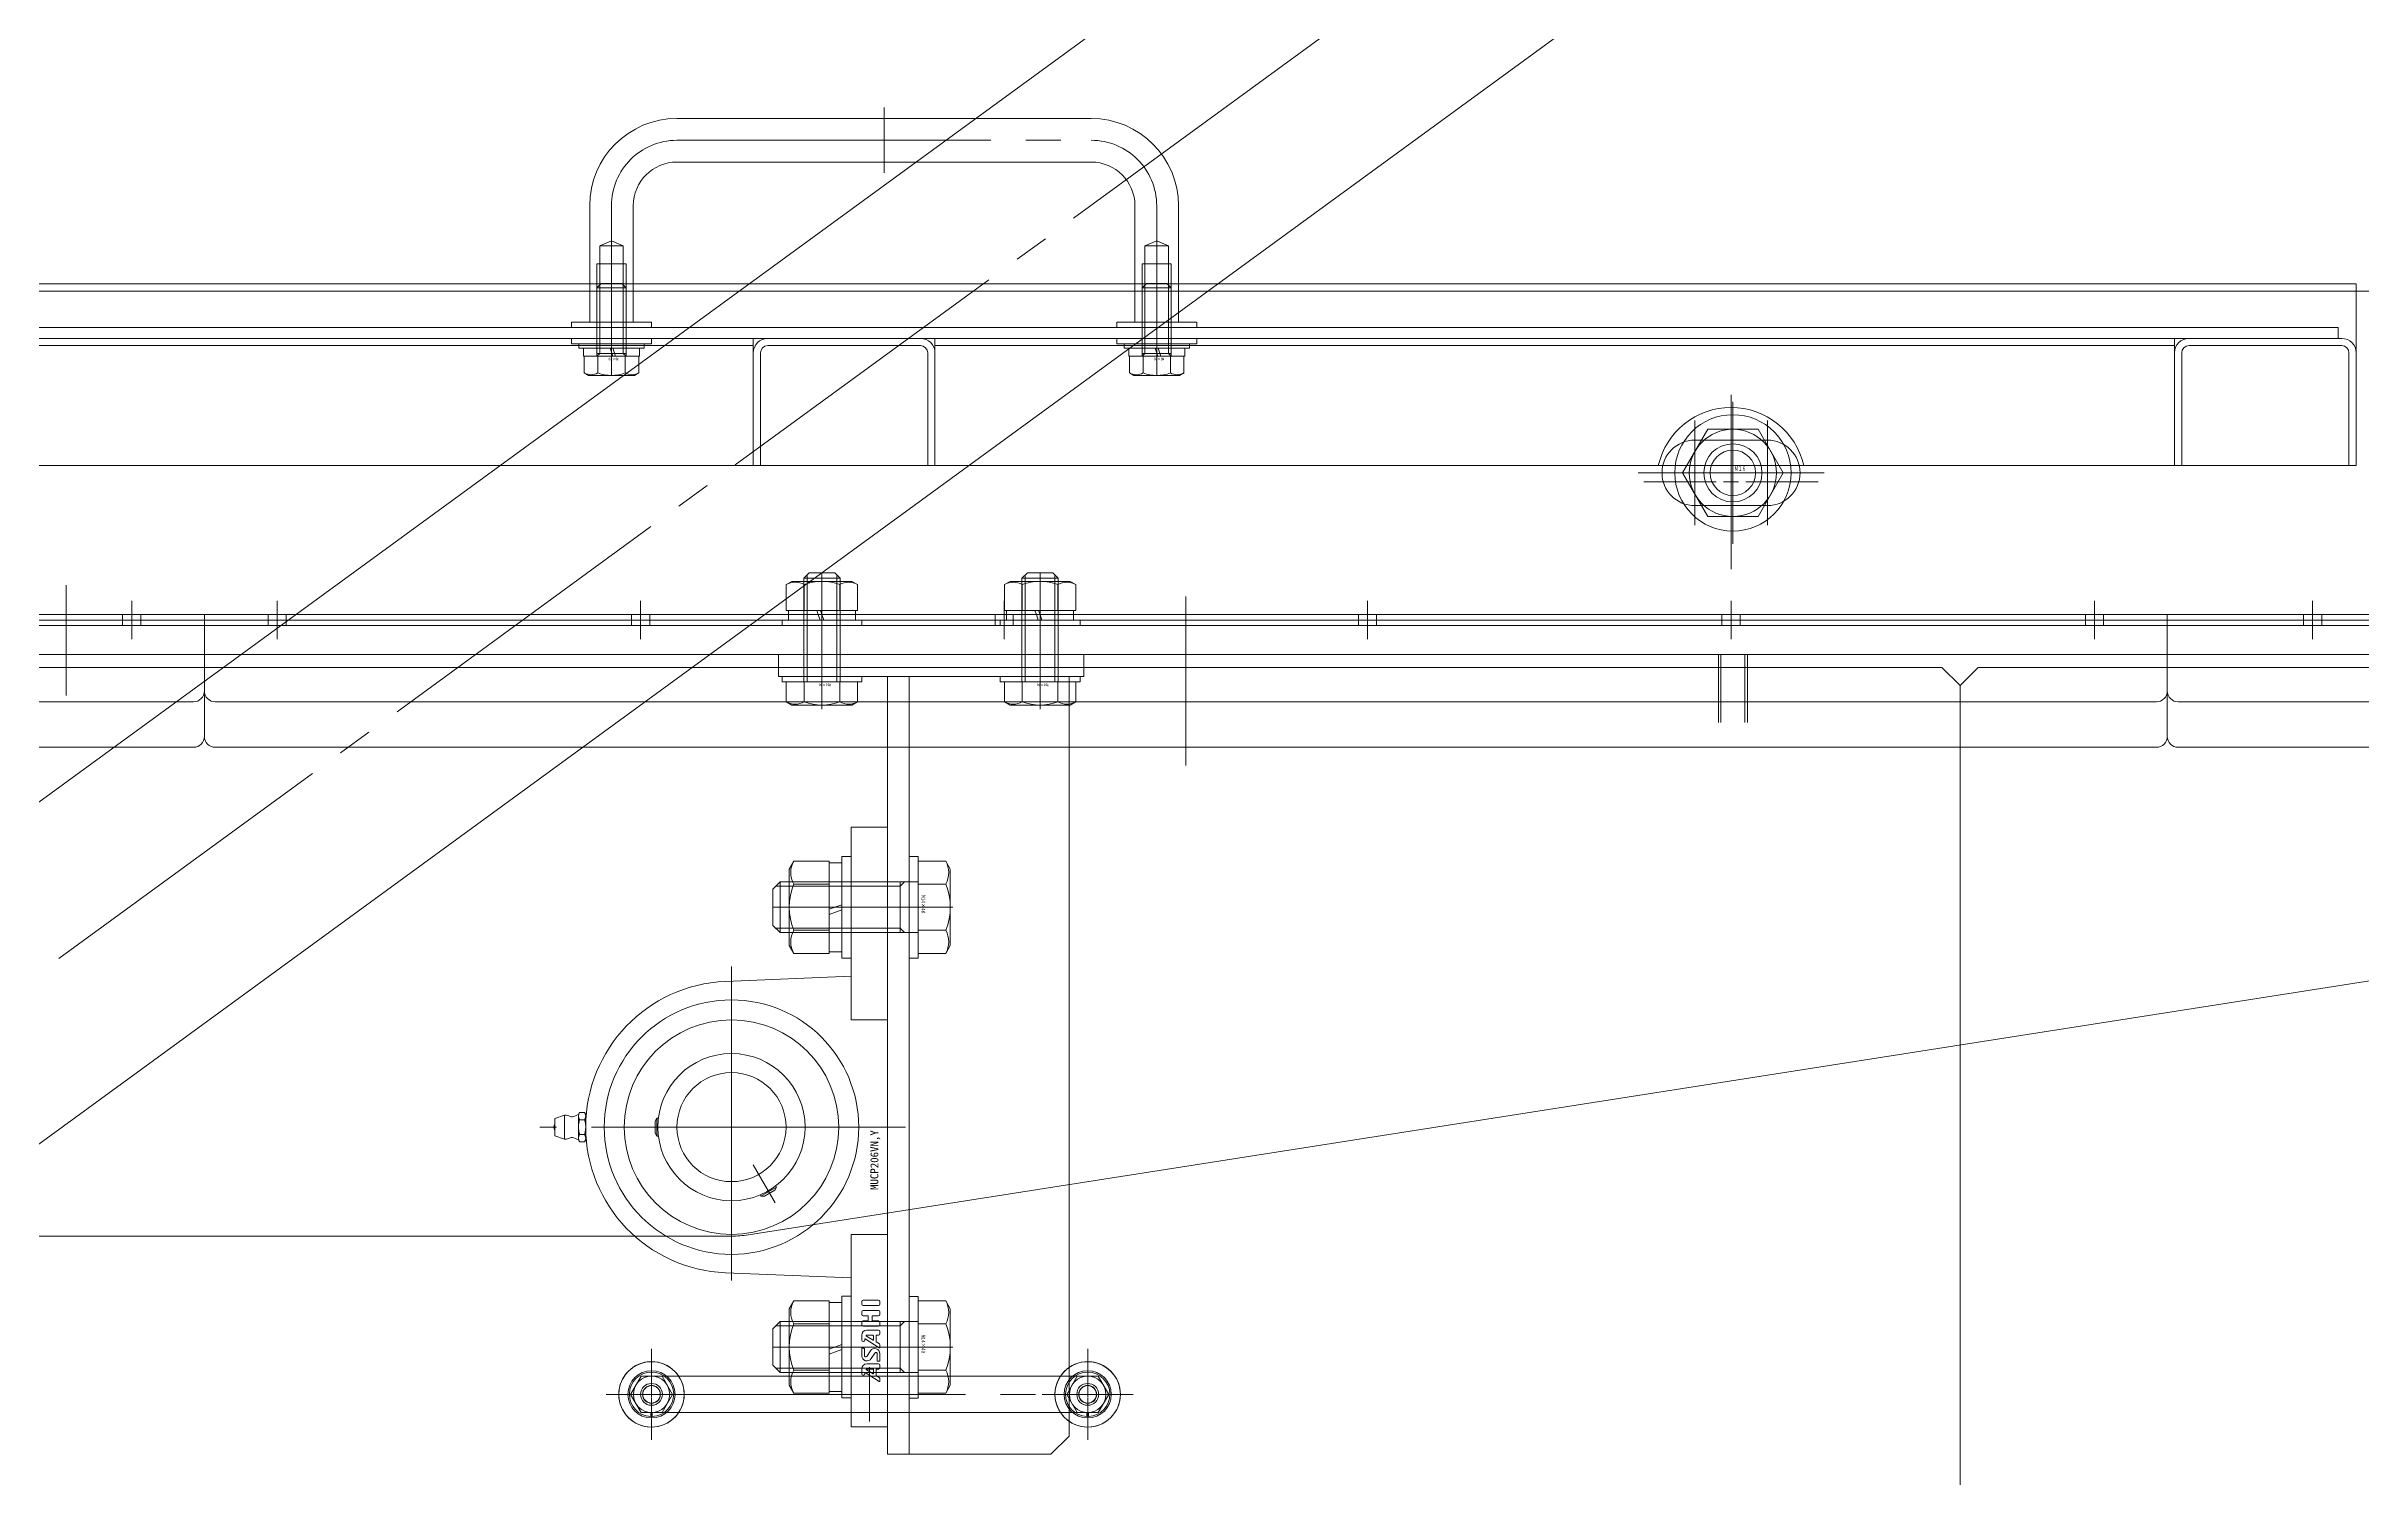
# Model space of a CAD drawing. Units: millimetres at full size. Extents: x -32787 to 32787, y -11878 to 14562.
# Drawn here: x -15517 to -14880, y 7012 to 7406 of the extents above; entities that cross this region are included whole.
import ezdxf
from ezdxf.enums import TextEntityAlignment as Align

# ---------------------------------------------------------------- set-up
doc = ezdxf.new("R2010")
doc.units = ezdxf.units.MM
doc.header["$LTSCALE"] = 9.6
doc.linetypes.add('CHAIN2', pattern=[12, 9, -1, 1, -1])
for name, color, linetype, lineweight in [('0-2_0', 2, 'Continuous', 9), ('0-3_05_CENTER', 2, 'CHAIN2', 9), ('0-5_10_DRAFT', 1, 'Continuous', 9), ('0-7_01_外形線', 134, 'Continuous', 9), ('0-8_04_中心線', 4, 'CHAIN2', 9), ('0-9_03_かくれ線', 5, 'Continuous', 9), ('0-B_02_細線', 6, 'Continuous', 9), ('0-D_10_補助線', 1, 'Continuous', 9)]:
    doc.layers.add(name, color=color, linetype=linetype, lineweight=lineweight)
doc.styles.add('ＭＳ ゴシック', font='')
doc.styles.get('ＭＳ ゴシック').set_extended_font_data('MS Gothic')

# ---------------------------------------------------------------- blocks, each defined once
blk = doc.blocks.new('A$C18500DD8_1_1')
at = {"layer": '0-2_0', "color": 134}
for p, q in [((-817.783, 21.252), (-1853.532, -734.464)), ((-772.988, -40.143), (-1808.737, -795.859))]:
    blk.add_line(p, q, dxfattribs=at)
at = {"layer": '0-3_05_CENTER'}
blk.add_line((-592.736, 138.411), (-1919.987, -830.01), dxfattribs=at)
blk = doc.blocks.new('16b_1_1_1')
at = {"layer": '0-2_0', "color": 134, "linetype": 'CHAIN2'}
for p, q in [((0, 19.535), (0, -19.535)), ((-19.535, 0), (19.535, 0))]:
    blk.add_line(p, q, dxfattribs=at)
at = {"layer": '0-2_0', "color": 134}
for p, q in [((-6.925, 11.994), (-13.85, 0)), ((6.925, 11.994), (-6.925, 11.994)), ((13.85, 0), (6.925, 11.994)), ((-13.85, 0), (-6.925, -11.994)), ((6.925, -11.994), (13.85, 0)), ((-6.925, -11.994), (6.925, -11.994))]:
    blk.add_line(p, q, dxfattribs=at)
for radius in [16, 11.994, 8, 6.25]:
    blk.add_circle((0, 0), radius, dxfattribs=at)
at = {"layer": '0-5_10_DRAFT', "style": 'ＭＳ ゴシック', "width": 0.6}
blk.add_text('Ｍ１６', height=1.257, dxfattribs=at).set_placement((0.41, 0.182), align=Align.BOTTOM_LEFT)
blk = doc.blocks.new('A$C630344D5_1_1_1')
at = {"layer": '0-5_10_DRAFT'}
for p, q in [((1160, 174.77), (1160, 185.63)), ((1165.43, 180.2), (1154.57, 180.2))]:
    blk.add_line(p, q, dxfattribs=at)
at = {"layer": '0-9_03_かくれ線'}
for p, q in [((2034.004, 286.766), (1164.644, 150.562)), ((1160, 150.2), (280, 150.2))]:
    blk.add_line(p, q, dxfattribs=at)
blk.add_arc((1160, 180.2), 30, 270, 278.90426, dxfattribs=at)
blk = doc.blocks.new('U4785')
at = {"layer": '0-8_04_中心線'}
for p, q in [((0, 4.1), (0, 24)), ((-24, 0), (-4.1, 0)), ((4.1, 0), (24, 0)), ((0, -24), (0, -4.1))]:
    blk.add_line(p, q, dxfattribs=at)
at = {"layer": '0-8_04_中心線', "linetype": 'Continuous'}
for p, q in [((-2.05, 0), (2.05, 0)), ((0, -2.05), (0, 2.05))]:
    blk.add_line(p, q, dxfattribs=at)
blk = doc.blocks.new('U6050')
at = {"layer": '0-8_04_中心線'}
for p, q in [((0, 1.8), (0, 12.5)), ((-12.5, 0), (-1.8, 0)), ((1.8, 0), (12.5, 0)), ((0, -12.5), (0, -1.8))]:
    blk.add_line(p, q, dxfattribs=at)
at = {"layer": '0-8_04_中心線', "linetype": 'Continuous'}
for p, q in [((-0.9, 0), (0.9, 0)), ((0, -0.9), (0, 0.9))]:
    blk.add_line(p, q, dxfattribs=at)
blk = doc.blocks.new('U6049')
at = {"layer": '0-8_04_中心線'}
for p, q in [((0, 1.8), (0, 12.5)), ((-12.5, 0), (-1.8, 0)), ((1.8, 0), (12.5, 0)), ((0, -12.5), (0, -1.8))]:
    blk.add_line(p, q, dxfattribs=at)
at = {"layer": '0-8_04_中心線', "linetype": 'Continuous'}
for p, q in [((-0.9, 0), (0.9, 0)), ((0, -0.9), (0, 0.9))]:
    blk.add_line(p, q, dxfattribs=at)
blk = doc.blocks.new('U6047')
at = {"layer": '0-8_04_中心線'}
for p, q in [((0, 1), (0, 8.5)), ((-8.5, 0), (-1, 0)), ((1, 0), (8.5, 0)), ((0, -8.5), (0, -1))]:
    blk.add_line(p, q, dxfattribs=at)
at = {"layer": '0-8_04_中心線', "linetype": 'Continuous'}
for p, q in [((-0.5, 0), (0.5, 0)), ((0, -0.5), (0, 0.5))]:
    blk.add_line(p, q, dxfattribs=at)
blk = doc.blocks.new('U6048')
at = {"layer": '0-8_04_中心線'}
for p, q in [((0, 1), (0, 8.5)), ((-8.5, 0), (-1, 0)), ((1, 0), (8.5, 0)), ((0, -8.5), (0, -1))]:
    blk.add_line(p, q, dxfattribs=at)
at = {"layer": '0-8_04_中心線', "linetype": 'Continuous'}
for p, q in [((-0.5, 0), (0.5, 0)), ((0, -0.5), (0, 0.5))]:
    blk.add_line(p, q, dxfattribs=at)

msp = doc.modelspace()

# ---------------------------------------------------------------- linework, layer by layer
at = {"layer": '0-2_0', "color": 134}
for p, q in [((-14881.471, 7340.196), (-16495.471, 7340.196)), ((-16495.471, 7338.196), (-14881.471, 7338.196)), ((-14881.471, 7338.196), (-14881.471, 7340.196)), ((-15056.957, 7219.476), (-15056.957, 7238.196)), ((-15056.279, 7219.476), (-15056.279, 7238.196)), ((-15049.634, 7219.476), (-15049.634, 7238.196)), ((-15048.957, 7219.476), (-15048.957, 7238.196))]:
    msp.add_line(p, q, dxfattribs=at)
at = {"layer": '0-7_01_外形線'}
for p, q in [((-15343.471, 7385.696), (-15229.471, 7385.696)), ((-15343.471, 7373.696), (-15229.471, 7373.696)), ((-15367.471, 7340.196), (-15367.471, 7361.696)), ((-15355.471, 7340.196), (-15355.471, 7361.696)), ((-15217.471, 7340.196), (-15217.471, 7361.696)), ((-15205.471, 7340.196), (-15205.471, 7361.696)), ((-16888.461, 7338.196), (-14388.461, 7338.196)), ((-15063.461, 7297.196), (-15043.461, 7297.196)), ((-15063.461, 7279.196), (-15043.461, 7279.196)), ((-15313.376, 7257.443), (-15311.811, 7258.346)), ((-15313.376, 7250.346), (-15313.376, 7257.443)), ((-15295.311, 7258.346), (-15311.811, 7258.346)), ((-15308.561, 7259.196), (-15307.061, 7260.696)), ((-15308.561, 7259.196), (-15298.561, 7259.196)), ((-15308.561, 7258.346), (-15308.561, 7259.196)), ((-15308.469, 7250.346), (-15308.469, 7257.443)), ((-15307.061, 7260.696), (-15300.061, 7260.696)), ((-15298.561, 7259.196), (-15300.061, 7260.696)), ((-15298.654, 7250.346), (-15298.654, 7257.443)), ((-15298.561, 7258.346), (-15298.561, 7259.196)), ((-15293.746, 7257.443), (-15295.311, 7258.346)), ((-15293.746, 7250.346), (-15293.746, 7257.443)), ((-15253.376, 7257.443), (-15251.811, 7258.346)), ((-15253.376, 7250.346), (-15253.376, 7257.443)), ((-15235.311, 7258.346), (-15251.811, 7258.346)), ((-15248.561, 7259.196), (-15247.061, 7260.696)), ((-15248.561, 7259.196), (-15238.561, 7259.196)), ((-15248.561, 7258.346), (-15248.561, 7259.196)), ((-15248.469, 7250.346), (-15248.469, 7257.443)), ((-15247.061, 7260.696), (-15240.061, 7260.696)), ((-15238.561, 7259.196), (-15240.061, 7260.696)), ((-15238.654, 7250.346), (-15238.654, 7257.443)), ((-15238.561, 7258.346), (-15238.561, 7259.196)), ((-15233.746, 7257.443), (-15235.311, 7258.346)), ((-15233.746, 7250.346), (-15233.746, 7257.443)), ((-16013.461, 7249.196), (-15473.461, 7249.196)), ((-15473.461, 7228.196), (-15473.461, 7249.196)), ((-15473.461, 7249.196), (-14933.461, 7249.196)), ((-15473.461, 7228.196), (-15473.461, 7249.196)), ((-15293.746, 7250.346), (-15313.376, 7250.346)), ((-15304.971, 7250.346), (-15312.761, 7250.346)), ((-15312.761, 7249.196), (-15312.761, 7250.346)), ((-15304.576, 7249.196), (-15304.971, 7250.346)), ((-15294.361, 7250.346), (-15303.971, 7250.346)), ((-15303.576, 7249.196), (-15303.971, 7250.346)), ((-15294.361, 7249.196), (-15294.361, 7250.346)), ((-15233.746, 7250.346), (-15253.376, 7250.346)), ((-15244.971, 7250.346), (-15252.761, 7250.346)), ((-15252.761, 7249.196), (-15252.761, 7250.346)), ((-15244.576, 7249.196), (-15244.971, 7250.346)), ((-15234.361, 7250.346), (-15243.971, 7250.346)), ((-15243.576, 7249.196), (-15243.971, 7250.346)), ((-15234.361, 7249.196), (-15234.361, 7250.346)), ((-14933.461, 7228.196), (-14933.461, 7249.196)), ((-14933.461, 7249.196), (-14553.461, 7249.196)), ((-14933.461, 7228.196), (-14933.461, 7249.196)), ((-14513.839, 7246.196), (-16888.461, 7246.196)), ((-14513.839, 7238.196), (-16888.461, 7238.196)), ((-16010.461, 7225.196), (-15476.461, 7225.196)), ((-15470.461, 7225.196), (-14936.461, 7225.196)), ((-14990.461, 6598.171), (-14990.461, 7225.196)), ((-14990.461, 7225.196), (-14990.461, 6598.171)), ((-14930.461, 7225.196), (-14556.461, 7225.196)), ((-15350.461, 7039.671), (-15230.461, 7039.671)), ((-15350.461, 7029.671), (-15230.461, 7029.671))]:
    msp.add_line(p, q, dxfattribs=at)
for centre, radius, start, end in [((-15343.471, 7361.696), 24, 90, 180), ((-15229.471, 7361.696), 24, 0, 90), ((-15343.471, 7361.696), 12, 90, 180), ((-15229.471, 7361.696), 12, 0, 90), ((-15063.461, 7288.196), 9, 90, 270), ((-15043.461, 7288.196), 9, 270, 90), ((-15310.922, 7253.193), 4.907, 60.00001, 119.99999), ((-15303.561, 7244.567), 13.779, 69.136, 110.864), ((-15296.2, 7253.193), 4.907, 60.00001, 119.99999), ((-15250.922, 7253.193), 4.907, 60.00001, 119.99999), ((-15243.561, 7244.567), 13.779, 69.136, 110.864), ((-15236.2, 7253.193), 4.907, 60.00001, 119.99999), ((-15476.461, 7228.196), 3, 270, 0), ((-15470.461, 7228.196), 3, 180, 270), ((-14936.461, 7228.196), 3, 270, 0), ((-14930.461, 7228.196), 3, 180, 270), ((-15350.461, 7034.671), 9, 33.74899, 326.25101), ((-15350.461, 7034.671), 5, 90, 270), ((-15230.461, 7034.671), 9, 213.74899, 146.25101), ((-15230.461, 7034.671), 5, 270, 90)]:
    msp.add_arc(centre, radius, start, end, dxfattribs=at)
at = {"layer": '0-8_04_中心線'}
for p, q in [((-15286.471, 7388.696), (-15286.471, 7370.696)), ((-15343.471, 7379.696), (-15229.471, 7379.696)), ((-15361.471, 7326.696), (-15361.471, 7361.696)), ((-15211.471, 7361.696), (-15211.471, 7326.696)), ((-15361.471, 7314.996), (-15361.471, 7340.296)), ((-15211.471, 7314.996), (-15211.471, 7340.296)), ((-15063.461, 7302.575), (-15063.461, 7273.817)), ((-15053.461, 7302.575), (-15053.461, 7273.817)), ((-15043.461, 7302.575), (-15043.461, 7273.817)), ((-15079.05, 7288.196), (-15027.872, 7288.196)), ((-15511.461, 7257.318), (-15511.461, 7226.919)), ((-15303.561, 7224.296), (-15303.561, 7260.696)), ((-15303.561, 7258.346), (-15303.561, 7250.346)), ((-15303.561, 7257.318), (-15303.561, 7226.919)), ((-15243.561, 7224.296), (-15243.561, 7260.696)), ((-15243.561, 7258.346), (-15243.561, 7250.346)), ((-15243.561, 7257.318), (-15243.561, 7226.919)), ((-15243.561, 7257.318), (-15243.561, 7226.919)), ((-15493.461, 7252.946), (-15493.461, 7242.446)), ((-15493.461, 7252.946), (-15493.461, 7242.446)), ((-15453.461, 7252.946), (-15453.461, 7242.446)), ((-15353.461, 7252.946), (-15353.461, 7242.446)), ((-15253.461, 7252.946), (-15253.461, 7242.446)), ((-15243.561, 7250.346), (-15243.561, 7247.696)), ((-15203.461, 7254.196), (-15203.461, 7207.696)), ((-15153.461, 7252.946), (-15153.461, 7242.446)), ((-15053.461, 7252.946), (-15053.461, 7242.446)), ((-15053.461, 7252.946), (-15053.461, 7242.446)), ((-14953.461, 7252.946), (-14953.461, 7242.446)), ((-14953.461, 7252.946), (-14953.461, 7242.446)), ((-14893.461, 7252.946), (-14893.461, 7242.446)), ((-15303.561, 7245.696), (-15303.561, 7223.196)), ((-15243.561, 7247.696), (-15243.561, 7246.196)), ((-15243.561, 7245.696), (-15243.561, 7223.196)), ((-15268.261, 7168.696), (-15317.061, 7168.696)), ((-15280.561, 7168.696), (-15301.561, 7168.696)), ((-15297.561, 7168.696), (-15267.561, 7168.696)), ((-15328.461, 7152.404), (-15328.461, 7063.988)), ((-15280.561, 7108.196), (-15381.161, 7108.196)), ((-15316.461, 7087.411), (-15322.461, 7097.804)), ((-15268.261, 7047.696), (-15317.061, 7047.696)), ((-15280.561, 7047.696), (-15301.561, 7047.696)), ((-15280.561, 7047.696), (-15301.561, 7047.696)), ((-15297.561, 7047.696), (-15267.561, 7047.696)), ((-15290.461, 7042.171), (-15290.461, 7027.171)), ((-15350.461, 7034.671), (-15230.461, 7034.671))]:
    msp.add_line(p, q, dxfattribs=at)
for centre, start, end in [((-15343.471, 7361.696), 90, 180), ((-15229.471, 7361.696), 0, 90)]:
    msp.add_arc(centre, 18, start, end, dxfattribs=at)
at = {"layer": '0-9_03_かくれ線'}
for p, q in [((-15367.471, 7329.696), (-15367.471, 7340.196)), ((-15365.471, 7339.096), (-15364.271, 7340.296)), ((-15365.471, 7339.096), (-15357.471, 7339.096)), ((-15365.471, 7320.296), (-15365.471, 7339.096)), ((-15364.721, 7321.046), (-15364.721, 7339.846)), ((-15364.271, 7340.296), (-15358.671, 7340.296)), ((-15357.471, 7339.096), (-15358.671, 7340.296)), ((-15358.221, 7321.046), (-15358.221, 7339.846)), ((-15357.471, 7320.296), (-15357.471, 7339.096)), ((-15355.471, 7329.696), (-15355.471, 7340.196)), ((-15217.471, 7329.696), (-15217.471, 7340.196)), ((-15215.471, 7339.096), (-15214.271, 7340.296)), ((-15215.471, 7339.096), (-15207.471, 7339.096)), ((-15215.471, 7320.296), (-15215.471, 7339.096)), ((-15214.721, 7321.046), (-15214.721, 7339.846)), ((-15214.271, 7340.296), (-15208.671, 7340.296)), ((-15207.471, 7339.096), (-15208.671, 7340.296)), ((-15208.221, 7321.046), (-15208.221, 7339.846)), ((-15207.471, 7320.296), (-15207.471, 7339.096)), ((-15205.471, 7329.696), (-15205.471, 7340.196)), ((-14881.471, 7290.196), (-14881.471, 7338.196)), ((-15367.471, 7329.696), (-15355.471, 7329.696)), ((-15205.471, 7329.696), (-15217.471, 7329.696)), ((-15663.471, 7323.196), (-15322.471, 7323.196)), ((-15369.171, 7322.496), (-15361.871, 7322.496)), ((-15369.171, 7322.496), (-15369.171, 7320.296)), ((-15369.171, 7320.296), (-15361.143, 7320.296)), ((-15353.966, 7320.296), (-15368.977, 7320.296)), ((-15368.977, 7320.296), (-15368.977, 7315.692)), ((-15368.977, 7320.296), (-15353.966, 7320.296)), ((-15357.471, 7321.046), (-15365.471, 7321.046)), ((-15364.721, 7321.046), (-15365.471, 7320.296)), ((-15365.224, 7320.296), (-15365.224, 7315.692)), ((-15361.871, 7322.496), (-15361.143, 7320.296)), ((-15361.071, 7322.496), (-15353.771, 7322.496)), ((-15361.071, 7322.496), (-15360.343, 7320.296)), ((-15360.343, 7320.296), (-15353.771, 7320.296)), ((-15358.221, 7321.046), (-15357.471, 7320.296)), ((-15357.719, 7320.296), (-15357.719, 7315.692)), ((-15353.966, 7320.296), (-15353.966, 7315.692)), ((-15353.771, 7320.296), (-15353.771, 7322.496)), ((-15322.471, 7290.196), (-15322.471, 7321.196)), ((-15318.471, 7325.196), (-15276.471, 7325.196)), ((-15276.471, 7323.196), (-15318.471, 7323.196)), ((-15272.471, 7323.196), (-14931.471, 7323.196)), ((-15219.171, 7322.496), (-15211.871, 7322.496)), ((-15219.171, 7322.496), (-15219.171, 7320.296)), ((-15219.171, 7320.296), (-15211.143, 7320.296)), ((-15203.966, 7320.296), (-15218.977, 7320.296)), ((-15218.977, 7320.296), (-15218.977, 7315.692)), ((-15218.977, 7320.296), (-15203.966, 7320.296)), ((-15207.471, 7321.046), (-15215.471, 7321.046)), ((-15214.721, 7321.046), (-15215.471, 7320.296)), ((-15215.224, 7320.296), (-15215.224, 7315.692)), ((-15211.871, 7322.496), (-15211.143, 7320.296)), ((-15211.071, 7322.496), (-15203.771, 7322.496)), ((-15211.071, 7322.496), (-15210.343, 7320.296)), ((-15210.343, 7320.296), (-15203.771, 7320.296)), ((-15208.221, 7321.046), (-15207.471, 7320.296)), ((-15207.719, 7320.296), (-15207.719, 7315.692)), ((-15203.966, 7320.296), (-15203.966, 7315.692)), ((-15203.771, 7320.296), (-15203.771, 7322.496)), ((-14931.471, 7290.196), (-14931.471, 7321.196)), ((-14927.471, 7325.196), (-14885.471, 7325.196)), ((-14885.471, 7323.196), (-14927.471, 7323.196)), ((-15368.977, 7315.692), (-15367.771, 7314.996)), ((-15367.771, 7314.996), (-15355.171, 7314.996)), ((-15353.966, 7315.692), (-15355.171, 7314.996)), ((-15218.977, 7315.692), (-15217.771, 7314.996)), ((-15217.771, 7314.996), (-15205.171, 7314.996)), ((-15203.966, 7315.692), (-15205.171, 7314.996)), ((-15033.471, 7290.196), (-14881.471, 7290.196)), ((-15308.561, 7230.696), (-15308.561, 7258.346)), ((-15307.661, 7230.696), (-15307.661, 7258.346)), ((-15299.461, 7230.696), (-15299.461, 7258.346)), ((-15298.561, 7230.696), (-15298.561, 7258.346)), ((-15248.561, 7230.696), (-15248.561, 7258.346)), ((-15247.661, 7230.696), (-15247.661, 7258.346)), ((-15239.461, 7230.696), (-15239.461, 7258.346)), ((-15238.561, 7230.696), (-15238.561, 7258.346)), ((-15495.961, 7249.196), (-15495.961, 7246.196)), ((-15495.961, 7249.196), (-15495.961, 7246.196)), ((-15490.961, 7249.196), (-15490.961, 7246.196)), ((-15490.961, 7249.196), (-15490.961, 7246.196)), ((-15473.461, 7249.196), (-15473.461, 7215.696)), ((-15455.961, 7249.196), (-15455.961, 7246.196)), ((-15450.961, 7249.196), (-15450.961, 7246.196)), ((-15355.961, 7249.196), (-15355.961, 7246.196)), ((-15350.961, 7249.196), (-15350.961, 7246.196)), ((-15312.761, 7249.196), (-15312.761, 7247.696)), ((-15304.061, 7247.696), (-15304.576, 7249.196)), ((-15303.061, 7247.696), (-15303.576, 7249.196)), ((-15294.361, 7247.696), (-15294.361, 7249.196)), ((-15255.961, 7249.196), (-15255.961, 7246.196)), ((-15252.761, 7249.196), (-15252.761, 7247.696)), ((-15250.961, 7249.196), (-15250.961, 7246.196)), ((-15244.061, 7247.696), (-15244.576, 7249.196)), ((-15243.061, 7247.696), (-15243.576, 7249.196)), ((-15234.361, 7247.696), (-15234.361, 7249.196)), ((-15155.961, 7249.196), (-15155.961, 7246.196)), ((-15150.961, 7249.196), (-15150.961, 7246.196)), ((-15055.961, 7249.196), (-15055.961, 7246.196)), ((-15055.961, 7249.196), (-15055.961, 7246.196)), ((-15050.961, 7249.196), (-15050.961, 7246.196)), ((-15050.961, 7249.196), (-15050.961, 7246.196)), ((-14955.961, 7249.196), (-14955.961, 7246.196)), ((-14955.961, 7249.196), (-14955.961, 7246.196)), ((-14950.961, 7249.196), (-14950.961, 7246.196)), ((-14950.961, 7249.196), (-14950.961, 7246.196)), ((-14933.461, 7249.196), (-14933.461, 7215.696)), ((-14895.961, 7249.196), (-14895.961, 7246.196)), ((-14890.961, 7249.196), (-14890.961, 7246.196)), ((-16013.461, 7247.696), (-15473.461, 7247.696)), ((-16013.461, 7246.196), (-15473.461, 7246.196)), ((-15473.461, 7247.696), (-14933.461, 7247.696)), ((-15473.461, 7246.196), (-14933.461, 7246.196)), ((-14933.461, 7247.696), (-14553.461, 7247.696)), ((-14933.461, 7246.196), (-14553.461, 7246.196)), ((-15313.376, 7230.696), (-15313.376, 7225.2)), ((-15293.746, 7230.696), (-15313.376, 7230.696)), ((-15308.469, 7230.696), (-15308.469, 7225.2)), ((-15298.654, 7230.696), (-15298.654, 7225.2)), ((-15293.746, 7230.696), (-15293.746, 7225.2)), ((-15279.561, 7232.196), (-15279.561, 7018.196)), ((-15253.376, 7230.696), (-15253.376, 7225.2)), ((-15233.746, 7230.696), (-15253.376, 7230.696)), ((-15248.469, 7230.696), (-15248.469, 7225.2)), ((-15238.654, 7230.696), (-15238.654, 7225.2)), ((-15233.746, 7230.696), (-15233.746, 7225.2)), ((-15313.376, 7225.2), (-15311.811, 7224.296)), ((-15311.811, 7224.296), (-15295.311, 7224.296)), ((-15293.746, 7225.2), (-15295.311, 7224.296)), ((-15253.376, 7225.2), (-15251.811, 7224.296)), ((-15251.811, 7224.296), (-15235.311, 7224.296)), ((-15233.746, 7225.2), (-15235.311, 7224.296)), ((-16010.461, 7212.696), (-15476.461, 7212.696)), ((-15470.461, 7212.696), (-14936.461, 7212.696)), ((-14930.461, 7212.696), (-14556.461, 7212.696)), ((-15295.561, 7140.196), (-15295.561, 7185.696)), ((-15285.561, 7190.696), (-15285.561, 7185.696)), ((-15285.561, 7140.196), (-15285.561, 7185.696)), ((-15311.29, 7181.398), (-15312.561, 7179.196)), ((-15312.561, 7179.196), (-15312.561, 7158.196)), ((-15301.561, 7181.398), (-15311.29, 7181.398)), ((-15301.561, 7181.398), (-15301.561, 7155.994)), ((-15301.561, 7180.946), (-15301.561, 7168.122)), ((-15298.061, 7180.946), (-15301.561, 7180.946)), ((-15298.061, 7180.946), (-15298.061, 7169.396)), ((-15295.561, 7154.696), (-15295.561, 7182.696)), ((-15277.061, 7181.398), (-15269.532, 7181.398)), ((-15277.061, 7181.398), (-15277.061, 7155.994)), ((-15269.532, 7181.398), (-15268.261, 7179.196)), ((-15268.261, 7158.196), (-15268.261, 7179.196)), ((-15315.061, 7175.696), (-15317.061, 7173.696)), ((-15317.061, 7163.696), (-15317.061, 7173.696)), ((-15282.061, 7174.496), (-15316.261, 7174.496)), ((-15277.061, 7175.696), (-15315.061, 7175.696)), ((-15315.061, 7161.696), (-15315.061, 7175.696)), ((-15301.561, 7175.047), (-15311.29, 7175.047)), ((-15282.061, 7175.696), (-15282.061, 7161.696)), ((-15282.061, 7174.496), (-15280.861, 7175.696)), ((-15277.061, 7175.047), (-15269.532, 7175.047)), ((-15298.061, 7169.396), (-15301.561, 7168.122)), ((-15298.061, 7167.996), (-15301.561, 7166.722)), ((-15301.561, 7166.722), (-15301.561, 7156.446)), ((-15298.061, 7167.996), (-15298.061, 7156.446)), ((-15315.061, 7161.696), (-15317.061, 7163.696)), ((-15282.061, 7162.896), (-15316.261, 7162.896)), ((-15277.061, 7161.696), (-15315.061, 7161.696)), ((-15301.561, 7162.345), (-15311.29, 7162.345)), ((-15282.061, 7162.896), (-15280.861, 7161.696)), ((-15277.061, 7162.345), (-15269.532, 7162.345)), ((-15311.29, 7155.994), (-15312.561, 7158.196)), ((-15301.561, 7155.994), (-15311.29, 7155.994)), ((-15301.561, 7156.446), (-15298.061, 7156.446)), ((-15295.561, 7154.696), (-15298.061, 7154.696)), ((-15277.061, 7155.994), (-15269.532, 7155.994)), ((-15269.532, 7155.994), (-15268.261, 7158.196)), ((-15295.561, 7149.696), (-15330.124, 7148.262)), ((-15295.561, 7140.196), (-15295.561, 7137.696)), ((-15285.561, 7137.696), (-15295.561, 7137.696)), ((-15285.561, 7140.196), (-15285.561, 7137.696)), ((-15285.561, 7078.696), (-15285.561, 7137.696)), ((-15377.061, 7110.596), (-15374.361, 7111.496)), ((-15377.061, 7105.796), (-15377.061, 7110.596)), ((-15374.361, 7104.896), (-15374.361, 7111.496)), ((-15370.561, 7111.696), (-15370.248, 7112.237)), ((-15370.561, 7111.696), (-15370.561, 7111.227)), ((-15370.561, 7111.227), (-15370.561, 7108.196)), ((-15370.248, 7112.237), (-15368.874, 7112.237)), ((-15370.248, 7110.217), (-15368.874, 7110.217)), ((-15368.561, 7111.696), (-15368.874, 7112.237)), ((-15368.561, 7111.371), (-15368.435, 7111.371)), ((-15349.461, 7109.83), (-15348.961, 7110.696)), ((-15349.461, 7109.83), (-15349.461, 7106.562)), ((-15348.961, 7110.696), (-15348.961, 7105.696)), ((-15348.556, 7110.696), (-15348.961, 7110.696)), ((-15377.061, 7105.796), (-15374.361, 7104.896)), ((-15370.561, 7108.196), (-15370.561, 7105.165)), ((-15370.561, 7105.165), (-15370.561, 7104.696)), ((-15370.561, 7104.696), (-15370.248, 7104.155)), ((-15370.248, 7106.175), (-15368.874, 7106.175)), ((-15368.874, 7104.155), (-15370.248, 7104.155)), ((-15368.561, 7104.696), (-15368.874, 7104.155)), ((-15368.561, 7105.021), (-15368.435, 7105.021)), ((-15349.461, 7106.562), (-15348.961, 7105.696)), ((-15348.556, 7105.696), (-15348.961, 7105.696)), ((-15320.376, 7089.193), (-15316.046, 7091.693)), ((-15319.376, 7089.193), (-15316.546, 7090.826)), ((-15316.546, 7090.826), (-15316.046, 7091.693)), ((-15316.248, 7092.043), (-15316.046, 7091.693)), ((-15320.579, 7089.543), (-15320.376, 7089.193)), ((-15319.376, 7089.193), (-15320.376, 7089.193)), ((-15295.561, 7078.696), (-15295.561, 7076.196)), ((-15285.561, 7078.696), (-15295.561, 7078.696)), ((-15285.561, 7078.696), (-15285.561, 7076.196)), ((-15295.561, 7030.696), (-15295.561, 7076.196)), ((-15285.561, 7030.696), (-15285.561, 7076.196)), ((-15330.124, 7068.131), (-15295.561, 7066.696)), ((-15311.29, 7060.398), (-15312.561, 7058.196)), ((-15312.561, 7058.196), (-15312.561, 7037.196)), ((-15301.561, 7060.398), (-15311.29, 7060.398)), ((-15301.561, 7060.398), (-15301.561, 7034.994)), ((-15301.561, 7059.946), (-15301.561, 7047.122)), ((-15298.061, 7059.946), (-15301.561, 7059.946)), ((-15298.061, 7059.946), (-15298.061, 7048.396)), ((-15295.561, 7033.696), (-15295.561, 7061.696)), ((-15277.061, 7060.398), (-15269.532, 7060.398)), ((-15277.061, 7060.398), (-15277.061, 7034.994)), ((-15269.532, 7060.398), (-15268.261, 7058.196)), ((-15268.261, 7037.196), (-15268.261, 7058.196)), ((-15315.061, 7054.696), (-15317.061, 7052.696)), ((-15317.061, 7042.696), (-15317.061, 7052.696)), ((-15282.061, 7053.496), (-15316.261, 7053.496)), ((-15277.061, 7054.696), (-15315.061, 7054.696)), ((-15315.061, 7040.696), (-15315.061, 7054.696)), ((-15301.561, 7054.047), (-15311.29, 7054.047)), ((-15282.061, 7054.696), (-15282.061, 7040.696)), ((-15282.061, 7053.496), (-15280.861, 7054.696)), ((-15277.061, 7054.047), (-15269.532, 7054.047)), ((-15298.061, 7048.396), (-15301.561, 7047.122)), ((-15298.061, 7046.996), (-15301.561, 7045.722)), ((-15301.561, 7045.722), (-15301.561, 7035.446)), ((-15298.061, 7046.996), (-15298.061, 7035.446)), ((-15315.061, 7040.696), (-15317.061, 7042.696)), ((-15282.061, 7041.896), (-15316.261, 7041.896)), ((-15277.061, 7040.696), (-15315.061, 7040.696)), ((-15301.561, 7041.345), (-15311.29, 7041.345)), ((-15282.061, 7041.896), (-15280.861, 7040.696)), ((-15277.061, 7041.345), (-15269.532, 7041.345)), ((-15311.29, 7034.994), (-15312.561, 7037.196)), ((-15301.561, 7034.994), (-15311.29, 7034.994)), ((-15301.561, 7035.446), (-15298.061, 7035.446)), ((-15295.561, 7033.696), (-15298.061, 7033.696)), ((-15277.061, 7034.994), (-15269.532, 7034.994)), ((-15269.532, 7034.994), (-15268.261, 7037.196)), ((-15350.686, 7029.671), (-15350.686, 7028.575)), ((-15350.236, 7029.671), (-15350.236, 7028.575)), ((-15295.561, 7030.696), (-15295.561, 7025.696)), ((-15230.686, 7029.671), (-15230.686, 7028.575)), ((-15230.236, 7029.671), (-15230.236, 7028.575))]:
    msp.add_line(p, q, dxfattribs=at)
for points in [[(-15358.221, 7350.696), (-15361.471, 7352.042), (-15364.721, 7350.696)], [(-15214.721, 7350.696), (-15211.471, 7352.042), (-15208.221, 7350.696)], [(-15357.471, 7329.696), (-15357.471, 7345.696), (-15365.471, 7345.696), (-15365.471, 7329.696)], [(-15358.221, 7329.696), (-15358.221, 7350.696), (-15364.721, 7350.696), (-15364.721, 7329.696)], [(-15215.471, 7329.696), (-15215.471, 7345.696), (-15207.471, 7345.696), (-15207.471, 7329.696)], [(-15214.721, 7329.696), (-15214.721, 7350.696), (-15208.221, 7350.696), (-15208.221, 7329.696)], [(-16493.471, 7321.196), (-16493.471, 7290.196), (-16495.471, 7290.196), (-15073.471, 7290.196)], [(-15320.471, 7321.196), (-15320.471, 7290.196), (-15322.471, 7290.196)], [(-15272.471, 7321.196), (-15272.471, 7290.196), (-15274.471, 7290.196), (-15274.471, 7321.196)], [(-14929.471, 7321.196), (-14929.471, 7290.196), (-14931.471, 7290.196)], [(-14881.471, 7321.196), (-14881.471, 7290.196), (-14883.471, 7290.196), (-14883.471, 7321.196)], [(-15315.561, 7238.196), (-15315.561, 7232.196), (-15231.561, 7232.196), (-15231.561, 7238.196)], [(-15663.461, 7225.196), (-15663.461, 7229.671), (-15658.461, 7234.671), (-14995.461, 7234.671), (-14990.461, 7229.671), (-14990.461, 7225.196)], [(-15285.561, 7232.196), (-15285.561, 7018.196), (-15240.561, 7018.196), (-15235.561, 7023.196), (-15235.561, 7232.196)], [(-14990.461, 7225.196), (-14990.461, 7229.671), (-14985.461, 7234.671), (-14553.461, 7234.671)], [(-15285.561, 7190.696), (-15295.561, 7190.696), (-15295.561, 7185.696)], [(-15298.061, 7154.696), (-15298.061, 7182.696), (-15295.561, 7182.696)], [(-15370.248, 7112.237), (-15370.286, 7112.17), (-15370.322, 7112.104), (-15370.355, 7112.038), (-15370.385, 7111.974), (-15370.413, 7111.91), (-15370.438, 7111.847), (-15370.461, 7111.784), (-15370.482, 7111.722), (-15370.5, 7111.66), (-15370.516, 7111.598), (-15370.53, 7111.537), (-15370.541, 7111.475), (-15370.55, 7111.414), (-15370.556, 7111.352), (-15370.56, 7111.29), (-15370.561, 7111.227), (-15370.56, 7111.165), (-15370.556, 7111.102), (-15370.55, 7111.041), (-15370.541, 7110.979), (-15370.53, 7110.917), (-15370.516, 7110.856), (-15370.5, 7110.794), (-15370.482, 7110.732), (-15370.461, 7110.67), (-15370.438, 7110.608), (-15370.413, 7110.544), (-15370.385, 7110.481), (-15370.355, 7110.416), (-15370.322, 7110.351), (-15370.286, 7110.284), (-15370.248, 7110.217), (-15370.286, 7110.082), (-15370.322, 7109.949), (-15370.355, 7109.818), (-15370.385, 7109.689), (-15370.413, 7109.562), (-15370.438, 7109.435), (-15370.461, 7109.31)], [(-15370.461, 7109.31), (-15370.482, 7109.185), (-15370.5, 7109.062), (-15370.516, 7108.938), (-15370.53, 7108.815), (-15370.541, 7108.692), (-15370.55, 7108.569), (-15370.556, 7108.445), (-15370.56, 7108.321), (-15370.561, 7108.196), (-15370.56, 7108.071), (-15370.556, 7107.947), (-15370.55, 7107.823), (-15370.541, 7107.7), (-15370.53, 7107.577), (-15370.516, 7107.454), (-15370.5, 7107.33), (-15370.482, 7107.207), (-15370.461, 7107.082), (-15370.438, 7106.957), (-15370.413, 7106.831), (-15370.385, 7106.703), (-15370.355, 7106.574), (-15370.322, 7106.443), (-15370.286, 7106.31), (-15370.248, 7106.175), (-15370.286, 7106.108), (-15370.322, 7106.041), (-15370.355, 7105.976), (-15370.385, 7105.912), (-15370.413, 7105.848), (-15370.438, 7105.785), (-15370.461, 7105.722), (-15370.482, 7105.66), (-15370.5, 7105.598), (-15370.516, 7105.536), (-15370.53, 7105.475), (-15370.541, 7105.413), (-15370.55, 7105.351), (-15370.556, 7105.29)], [(-15368.561, 7111.227), (-15368.562, 7111.29), (-15368.566, 7111.352), (-15368.572, 7111.414), (-15368.581, 7111.475), (-15368.592, 7111.537), (-15368.606, 7111.598), (-15368.622, 7111.66), (-15368.64, 7111.722), (-15368.661, 7111.784), (-15368.684, 7111.847), (-15368.709, 7111.91), (-15368.737, 7111.974), (-15368.768, 7112.038), (-15368.8, 7112.104), (-15368.836, 7112.17), (-15368.874, 7112.237)], [(-15368.874, 7110.217), (-15368.836, 7110.284), (-15368.8, 7110.351), (-15368.768, 7110.416), (-15368.737, 7110.481), (-15368.709, 7110.544), (-15368.684, 7110.608), (-15368.661, 7110.67), (-15368.64, 7110.732), (-15368.622, 7110.794), (-15368.606, 7110.856), (-15368.592, 7110.917), (-15368.581, 7110.979), (-15368.572, 7111.041), (-15368.566, 7111.102), (-15368.562, 7111.165), (-15368.561, 7111.227)], [(-15368.561, 7108.196), (-15368.562, 7108.321), (-15368.566, 7108.445), (-15368.572, 7108.569), (-15368.581, 7108.692), (-15368.592, 7108.815), (-15368.606, 7108.938), (-15368.622, 7109.062), (-15368.64, 7109.185), (-15368.661, 7109.31), (-15368.684, 7109.435), (-15368.709, 7109.562), (-15368.737, 7109.689), (-15368.768, 7109.818), (-15368.8, 7109.949), (-15368.836, 7110.082), (-15368.874, 7110.217)], [(-15368.561, 7104.696), (-15368.561, 7105.165), (-15368.561, 7108.196), (-15368.561, 7111.227), (-15368.561, 7111.696)], [(-15370.556, 7105.29), (-15370.56, 7105.228), (-15370.561, 7105.165), (-15370.56, 7105.102), (-15370.556, 7105.04), (-15370.55, 7104.978), (-15370.541, 7104.917), (-15370.53, 7104.855), (-15370.516, 7104.794), (-15370.5, 7104.732), (-15370.482, 7104.67), (-15370.461, 7104.608), (-15370.438, 7104.545), (-15370.413, 7104.482), (-15370.385, 7104.418), (-15370.355, 7104.354), (-15370.322, 7104.288), (-15370.286, 7104.222), (-15370.248, 7104.155)], [(-15368.874, 7106.175), (-15368.836, 7106.31), (-15368.8, 7106.443), (-15368.768, 7106.574), (-15368.737, 7106.703), (-15368.709, 7106.831), (-15368.684, 7106.957), (-15368.661, 7107.082), (-15368.64, 7107.207), (-15368.622, 7107.33), (-15368.606, 7107.454), (-15368.592, 7107.577), (-15368.581, 7107.7), (-15368.572, 7107.823), (-15368.566, 7107.947), (-15368.562, 7108.071), (-15368.561, 7108.196)], [(-15368.561, 7105.165), (-15368.562, 7105.228), (-15368.566, 7105.29), (-15368.572, 7105.351), (-15368.581, 7105.413), (-15368.592, 7105.475), (-15368.606, 7105.536), (-15368.622, 7105.598), (-15368.64, 7105.66), (-15368.661, 7105.722), (-15368.684, 7105.785), (-15368.709, 7105.848), (-15368.737, 7105.912), (-15368.768, 7105.976), (-15368.8, 7106.041), (-15368.836, 7106.108), (-15368.874, 7106.175)], [(-15368.874, 7104.155), (-15368.836, 7104.222), (-15368.8, 7104.288), (-15368.768, 7104.354), (-15368.737, 7104.418), (-15368.709, 7104.482), (-15368.684, 7104.545), (-15368.661, 7104.608), (-15368.64, 7104.67), (-15368.622, 7104.732), (-15368.606, 7104.794), (-15368.592, 7104.855), (-15368.581, 7104.917), (-15368.572, 7104.978), (-15368.566, 7105.04), (-15368.562, 7105.102), (-15368.561, 7105.165)], [(-15298.061, 7033.696), (-15298.061, 7061.696), (-15295.561, 7061.696)], [(-15285.561, 7030.696), (-15285.561, 7025.696), (-15295.561, 7025.696)]]:
    msp.add_lwpolyline(points, dxfattribs=at)
for points in [[(-14886.472, 7328.196), (-14886.471, 7325.196), (-15686.471, 7325.196), (-15686.472, 7328.196)], [(-15372.471, 7328.196), (-15350.471, 7328.196), (-15350.471, 7329.696), (-15372.471, 7329.696)], [(-15222.471, 7328.196), (-15200.471, 7328.196), (-15200.471, 7329.696), (-15222.471, 7329.696)], [(-15663.471, 7290.196), (-15322.471, 7290.196), (-15322.471, 7325.196), (-15663.471, 7325.196)], [(-15372.471, 7323.696), (-15350.471, 7323.696), (-15350.471, 7325.196), (-15372.471, 7325.196)], [(-15352.471, 7323.696), (-15370.471, 7323.696), (-15370.471, 7322.496), (-15352.471, 7322.496)], [(-15272.471, 7290.196), (-14931.471, 7290.196), (-14931.471, 7325.196), (-15272.471, 7325.196)], [(-15222.471, 7323.696), (-15200.471, 7323.696), (-15200.471, 7325.196), (-15222.471, 7325.196)], [(-15202.471, 7323.696), (-15220.471, 7323.696), (-15220.471, 7322.496), (-15202.471, 7322.496)], [(-15314.561, 7246.196), (-15292.561, 7246.196), (-15292.561, 7247.696), (-15314.561, 7247.696)], [(-15254.561, 7246.196), (-15232.561, 7246.196), (-15232.561, 7247.696), (-15254.561, 7247.696)], [(-15314.561, 7230.696), (-15292.561, 7230.696), (-15292.561, 7232.196), (-15314.561, 7232.196)], [(-15254.561, 7230.696), (-15232.561, 7230.696), (-15232.561, 7232.196), (-15254.561, 7232.196)], [(-15295.561, 7154.696), (-15295.561, 7182.696), (-15298.061, 7182.696), (-15298.061, 7154.696)], [(-15279.561, 7182.638), (-15279.561, 7154.638), (-15277.061, 7154.638), (-15277.061, 7182.638)], [(-15295.561, 7033.696), (-15295.561, 7061.696), (-15298.061, 7061.696), (-15298.061, 7033.696)], [(-15279.561, 7061.638), (-15279.561, 7033.638), (-15277.061, 7033.638), (-15277.061, 7061.638)], [(-15353.348, 7039.671), (-15356.234, 7034.671), (-15353.348, 7029.671), (-15347.574, 7029.671), (-15344.687, 7034.671), (-15347.574, 7039.671)], [(-15233.348, 7039.671), (-15236.234, 7034.671), (-15233.348, 7029.671), (-15227.574, 7029.671), (-15224.687, 7034.671), (-15227.574, 7039.671)]]:
    msp.add_lwpolyline(points, close=True, dxfattribs=at)
for centre, radius in [((-15328.461, 7108.196), 35), ((-15328.461, 7108.196), 29.509), ((-15328.461, 7108.196), 29.509), ((-15328.461, 7108.196), 20.25), ((-15328.461, 7108.196), 15), ((-15350.461, 7034.671), 9), ((-15350.461, 7034.671), 6.5), ((-15350.461, 7034.671), 5), ((-15230.461, 7034.671), 9), ((-15230.461, 7034.671), 6.5), ((-15230.461, 7034.671), 5), ((-15350.461, 7034.671), 3), ((-15350.461, 7034.671), 3), ((-15350.461, 7034.671), 2.458), ((-15350.461, 7034.671), 2.4), ((-15230.461, 7034.671), 3), ((-15230.461, 7034.671), 3), ((-15230.461, 7034.671), 2.458), ((-15230.461, 7034.671), 2.4)]:
    msp.add_circle(centre, radius, dxfattribs=at)
for centre, radius, start, end in [((-15318.471, 7321.196), 4, 90, 180), ((-15318.471, 7321.196), 2, 90, 180), ((-15276.471, 7321.196), 4, 0, 90), ((-15276.471, 7321.196), 2, 0, 90), ((-14927.471, 7321.196), 4, 90, 180), ((-14927.471, 7321.196), 2, 90, 180), ((-14885.471, 7321.196), 4, 0, 90), ((-14885.471, 7321.196), 2, 0, 90), ((-15367.101, 7318.942), 3.753, 240.00001, 299.99999), ((-15361.471, 7325.461), 10.465, 248.98558, 291.01442), ((-15355.842, 7318.942), 3.753, 240.00001, 299.99999), ((-15217.101, 7318.942), 3.753, 240.00001, 299.99999), ((-15211.471, 7325.461), 10.465, 248.98558, 291.01442), ((-15205.842, 7318.942), 3.753, 240.00001, 299.99999), ((-15053.471, 7285.696), 20.5, 12.68038, 167.31962), ((-15310.922, 7229.45), 4.907, 240.00001, 299.99999), ((-15303.561, 7238.075), 13.779, 249.136, 290.864), ((-15296.2, 7229.45), 4.907, 240.00001, 299.99999), ((-15250.922, 7229.45), 4.907, 240.00001, 299.99999), ((-15243.561, 7238.075), 13.779, 249.136, 290.864), ((-15236.2, 7229.45), 4.907, 240.00001, 299.99999), ((-15476.461, 7215.696), 3, 270, 0), ((-15470.461, 7215.696), 3, 180, 270), ((-14936.461, 7215.696), 3, 270, 0), ((-14930.461, 7215.696), 3, 180, 270), ((-15305.79, 7178.222), 6.351, 150.00001, 209.99999), ((-15275.032, 7178.222), 6.351, 330.00001, 29.99999), ((-15296.061, 7168.696), 16.5, 157.36311, 202.63689), ((-15284.761, 7168.696), 16.5, 337.36311, 22.63689), ((-15305.79, 7159.17), 6.351, 150.00001, 209.99999), ((-15275.032, 7159.17), 6.351, 330.00001, 29.99999), ((-15328.461, 7108.196), 40.1, 92.37663, 267.62337), ((-15375.774, 7108.196), 1.587, 144.19606, 215.80394), ((-15374.361, 7108.196), 3.3, 62.51297, 90), ((-15372.469, 7111.833), 0.8, 242.51297, 281.34664), ((-15373.492, 7116.932), 6, 281.34664, 299.23902), ((-15374.361, 7108.196), 3.3, 270, 297.48703), ((-15372.469, 7104.559), 0.8, 78.65336, 117.48703), ((-15373.492, 7099.461), 6, 60.76098, 78.65336), ((-15305.79, 7057.222), 6.351, 150.00001, 209.99999), ((-15275.032, 7057.222), 6.351, 330.00001, 29.99999), ((-15296.061, 7047.696), 16.5, 157.36311, 202.63689), ((-15284.761, 7047.696), 16.5, 337.36311, 22.63689), ((-15350.461, 7034.671), 6.1, 272.11385, 267.88615), ((-15350.461, 7034.671), 5, 270, 90), ((-15350.461, 7034.671), 9, 326.25101, 33.74899), ((-15305.79, 7038.17), 6.351, 150.00001, 209.99999), ((-15275.032, 7038.17), 6.351, 330.00001, 29.99999), ((-15230.461, 7034.671), 9, 146.25101, 213.74899), ((-15230.461, 7034.671), 6.1, 272.11385, 267.88615), ((-15230.461, 7034.671), 5, 90, 270)]:
    msp.add_arc(centre, radius, start, end, dxfattribs=at)
at = {"layer": '0-B_02_細線'}
for p, q in [((-15307.661, 7258.346), (-15307.661, 7260.096)), ((-15299.461, 7258.346), (-15299.461, 7260.096)), ((-15247.661, 7258.346), (-15247.661, 7260.096)), ((-15239.461, 7258.346), (-15239.461, 7260.096))]:
    msp.add_line(p, q, dxfattribs=at)
at = {"layer": '0-D_10_補助線'}
for p, q in [((-15292.624, 7059.505), (-15292.624, 7060.219)), ((-15292.267, 7060.577), (-15287.981, 7060.577)), ((-15287.981, 7059.148), (-15292.267, 7059.148)), ((-15287.624, 7060.219), (-15287.624, 7059.505)), ((-15292.624, 7057.362), (-15292.624, 7056.648)), ((-15292.624, 7054.505), (-15292.624, 7053.791)), ((-15287.981, 7057.719), (-15292.267, 7057.719)), ((-15292.267, 7056.291), (-15290.981, 7056.291)), ((-15290.981, 7054.862), (-15292.267, 7054.862)), ((-15292.267, 7053.434), (-15287.981, 7053.434)), ((-15287.981, 7052.362), (-15291.195, 7052.362)), ((-15290.838, 7056.148), (-15290.838, 7055.005)), ((-15289.767, 7055.005), (-15289.767, 7056.148)), ((-15289.624, 7056.291), (-15287.981, 7056.291)), ((-15287.981, 7054.862), (-15289.624, 7054.862)), ((-15287.624, 7056.648), (-15287.624, 7057.362)), ((-15287.624, 7053.791), (-15287.624, 7054.505)), ((-15287.624, 7051.291), (-15287.624, 7052.005)), ((-15292.624, 7050.934), (-15292.624, 7049.584)), ((-15292.624, 7045.295), (-15292.624, 7047.219)), ((-15292.481, 7047.362), (-15292.052, 7047.362)), ((-15292.267, 7049.227), (-15292.151, 7049.227)), ((-15291.909, 7047.219), (-15291.909, 7045.328)), ((-15291.794, 7049.584), (-15291.794, 7049.886)), ((-15291.684, 7049.946), (-15287.843, 7047.502)), ((-15291.348, 7050.668), (-15289.518, 7049.57)), ((-15289.552, 7050.934), (-15291.275, 7050.934)), ((-15291.255, 7045.129), (-15290.241, 7046.651)), ((-15288.992, 7046.024), (-15290.006, 7044.502)), ((-15289.409, 7049.631), (-15289.409, 7050.791)), ((-15288.695, 7049.186), (-15288.695, 7050.791)), ((-15287.783, 7048.54), (-15288.663, 7049.127)), ((-15288.552, 7050.934), (-15287.981, 7050.934)), ((-15288.338, 7043.934), (-15288.338, 7045.826)), ((-15287.624, 7047.622), (-15287.624, 7048.243)), ((-15287.624, 7045.858), (-15287.624, 7043.934)), ((-15292.624, 7041.648), (-15292.624, 7040.298)), ((-15292.27, 7039.941), (-15292.155, 7039.941)), ((-15291.794, 7040.298), (-15291.794, 7040.6)), ((-15291.684, 7040.661), (-15287.843, 7038.216)), ((-15291.348, 7041.383), (-15289.518, 7040.284)), ((-15289.552, 7041.648), (-15291.275, 7041.648)), ((-15287.981, 7043.077), (-15291.195, 7043.077)), ((-15289.409, 7040.346), (-15289.409, 7041.505)), ((-15288.695, 7039.9), (-15288.695, 7041.505)), ((-15287.782, 7039.254), (-15288.662, 7039.841)), ((-15288.552, 7041.648), (-15287.981, 7041.648)), ((-15287.767, 7043.791), (-15288.195, 7043.791)), ((-15287.624, 7042.005), (-15287.624, 7042.719)), ((-15287.623, 7038.337), (-15287.623, 7038.957))]:
    msp.add_line(p, q, dxfattribs=at)
for centre, radius, start, end in [((-15292.267, 7060.219), 0.357, 90, 180), ((-15292.267, 7059.505), 0.357, 180, 270), ((-15287.981, 7060.219), 0.357, 0, 90), ((-15287.981, 7059.505), 0.357, 270, 0), ((-15292.267, 7057.362), 0.357, 90, 180), ((-15292.267, 7056.648), 0.357, 180, 270), ((-15292.267, 7054.505), 0.357, 90, 180), ((-15292.267, 7053.791), 0.357, 180, 270), ((-15291.195, 7050.934), 1.429, 90, 180), ((-15290.981, 7056.148), 0.143, 0, 90), ((-15290.981, 7055.005), 0.143, 270, 0), ((-15289.624, 7056.148), 0.143, 90, 180), ((-15289.624, 7055.005), 0.143, 180, 270), ((-15287.981, 7057.362), 0.357, 0, 90), ((-15287.981, 7056.648), 0.357, 270, 0), ((-15287.981, 7054.505), 0.357, 0, 90), ((-15287.981, 7053.791), 0.357, 270, 0), ((-15287.981, 7052.005), 0.357, 0, 90), ((-15292.267, 7049.584), 0.357, 180, 270), ((-15292.481, 7047.219), 0.143, 90, 180), ((-15291.195, 7045.295), 1.429, 180, 326.30993), ((-15292.151, 7049.584), 0.357, 270, 0), ((-15292.052, 7047.219), 0.143, 0, 90), ((-15291.552, 7045.328), 0.357, 180, 326.30993), ((-15291.723, 7049.886), 0.0714, 57.52881, 180), ((-15291.275, 7050.791), 0.143, 90, 239.03624), ((-15289.052, 7045.858), 1.429, 0, 146.30993), ((-15289.552, 7050.791), 0.143, 0, 90), ((-15289.481, 7049.631), 0.0714, 239.03624, 0), ((-15288.695, 7045.826), 0.357, 0, 146.30993), ((-15288.552, 7050.791), 0.143, 90, 180), ((-15288.624, 7049.186), 0.0714, 180, 236.30993), ((-15287.981, 7051.291), 0.357, 270, 0), ((-15287.767, 7047.622), 0.143, 237.52881, 0), ((-15287.981, 7048.243), 0.357, 0, 56.30993), ((-15291.195, 7041.648), 1.429, 90, 180), ((-15292.267, 7040.298), 0.357, 180, 270), ((-15292.151, 7040.298), 0.357, 270, 0), ((-15291.723, 7040.6), 0.0714, 57.52881, 180), ((-15291.275, 7041.505), 0.143, 90, 239.03624), ((-15289.552, 7041.505), 0.143, 0, 90), ((-15289.481, 7040.346), 0.0714, 239.03624, 0), ((-15288.552, 7041.505), 0.143, 90, 180), ((-15288.623, 7039.9), 0.0714, 180, 236.30993), ((-15288.195, 7043.934), 0.143, 180, 270), ((-15287.981, 7042.719), 0.357, 0, 90), ((-15287.981, 7042.005), 0.357, 270, 0), ((-15287.98, 7038.957), 0.357, 0, 56.30993), ((-15287.767, 7043.934), 0.143, 270, 0), ((-15287.767, 7038.337), 0.143, 237.52881, 0)]:
    msp.add_arc(centre, radius, start, end, dxfattribs=at)

# ---------------------------------------------------------------- block references
at = {"layer": '0-2_0'}
for name, p in [('A$C18500DD8_1_1', (-14013.457, 7678.199)), ('16b_1_1_1', (-15052.957, 7288.196))]:
    msp.add_blockref(name, p, dxfattribs=at)
at = {"layer": '0-8_04_中心線'}
for name, p in [('U4785', (-15053.471, 7285.696)), ('U6049', (-15350.461, 7034.671)), ('U6050', (-15230.461, 7034.671))]:
    msp.add_blockref(name, p, dxfattribs=at)
at = {"layer": '0-8_04_中心線', "rotation": 90}
for name, p in [('U6047', (-15350.461, 7034.671)), ('U6048', (-15230.461, 7034.671))]:
    msp.add_blockref(name, p, dxfattribs=at)
at = {"layer": '0-9_03_かくれ線'}
msp.add_blockref('A$C630344D5_1_1_1', (-16488.461, 6927.996), dxfattribs=at)

# ---------------------------------------------------------------- texts
at = {"layer": '0-9_03_かくれ線', "style": 'ＭＳ ゴシック', "width": 0.8}
for s, height, rotation, p in [('M8×20', 0.7331, 180, (-15359.408, 7320.096)), ('M8×20', 0.7331, 180, (-15209.408, 7320.096)), ('M10×30', 0.7331, 180, (-15301.101, 7230.446)), ('M10×30', 0.7331, 180, (-15241.101, 7230.446)), ('M14×40', 1.1, 270, (-15276.561, 7172.033)), ('M14×40', 1.1, 270, (-15276.561, 7051.033))]:
    msp.add_text(s, height=height, rotation=rotation, dxfattribs=at).set_placement(p, align=Align.BOTTOM_LEFT)
at = {"layer": '0-D_10_補助線', "style": 'ＭＳ ゴシック'}
msp.add_text('MUCP206VN,Y', height=2.199, rotation=90, dxfattribs=at).set_placement((-15287.39, 7090.897), align=Align.BOTTOM_LEFT)

doc.saveas('drawing.dxf')
